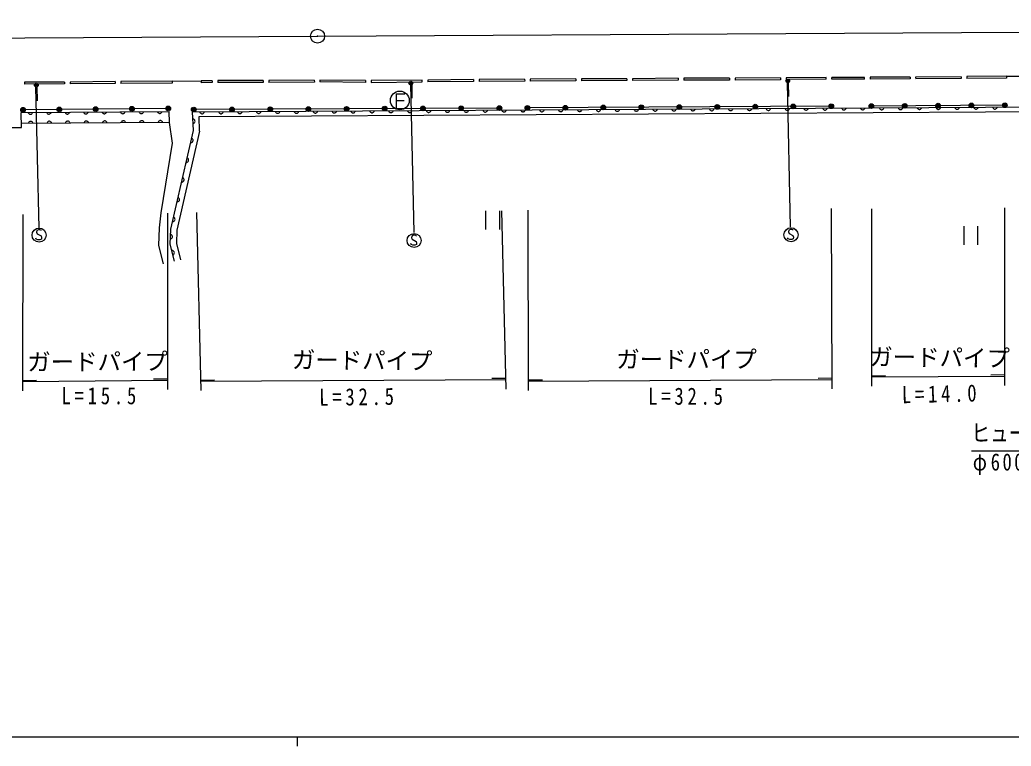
# Model space of a CAD drawing. Units: millimetres, scale not verified. Extents: x 40000 to 680000, y 20000 to 380000.
# Drawn here: x 138406 to 244241, y 204000 to 281581 of the extents above; entities that cross this region are included whole.
import ezdxf
from ezdxf.enums import TextEntityAlignment as Align

# ---------------------------------------------------------------- set-up
doc = ezdxf.new("R2010")
doc.units = ezdxf.units.MM
doc.header["$LTSCALE"] = 1000
doc.layers.add('M-BGD', color=7, linetype='Continuous', lineweight=25)
doc.layers.add('M-TTL-BAND', color=7, linetype='Continuous', lineweight=25)
doc.styles.add('ＭＳ ゴシック', font='')
doc.styles.get('ＭＳ ゴシック').set_extended_font_data('MS Gothic')

msp = doc.modelspace()

# ---------------------------------------------------------------- linework, layer by layer
at = {"layer": 'M-BGD'}
for p, q in [((186845, 275197), (181960, 275150)), ((186845, 275197), (186847, 274997)), ((192301, 275241), (187445, 275203)), ((187445, 275203), (187447, 275003)), ((192301, 275241), (192303, 275041)), ((197766, 275263), (192901, 275245)), ((192901, 275245), (192902, 275045)), ((197766, 275263), (197766, 275063)), ((203201, 275290), (198366, 275266)), ((198366, 275266), (198367, 275066)), ((203201, 275290), (203202, 275090)), ((208680, 275333), (203801, 275294)), ((203801, 275294), (203803, 275094)), ((208680, 275333), (208681, 275133)), ((214167, 275349), (209280, 275338)), ((209280, 275338), (209280, 275138)), ((214167, 275349), (214167, 275149)), ((219628, 275387), (214767, 275350)), ((214767, 275350), (214768, 275150)), ((219629, 275187), (214768, 275150)), ((219628, 275387), (219629, 275187)), ((224499, 275427), (220228, 275391)), ((220228, 275391), (220229, 275191)), ((224501, 275227), (220229, 275191)), ((224501, 275227), (224499, 275427)), ((228598, 275437), (225099, 275432)), ((225100, 275232), (225099, 275432)), ((228599, 275237), (225100, 275232)), ((228599, 275237), (228598, 275437)), ((233444, 275462), (229198, 275438)), ((229198, 275438), (229199, 275238)), ((233445, 275262), (229199, 275238)), ((233444, 275462), (233445, 275262)), ((238896, 275507), (234044, 275465)), ((234044, 275465), (234046, 275265)), ((238898, 275307), (234046, 275265)), ((238896, 275507), (238898, 275307)), ((243748, 275545), (239496, 275512)), ((239496, 275512), (239497, 275312)), ((243750, 275345), (239497, 275312)), ((243748, 275545), (253492, 275588)), ((243748, 275545), (243750, 275345)), ((143182, 274927), (138911, 274908)), ((138911, 274908), (138912, 274708)), ((143183, 274727), (138912, 274708)), ((140094, 274427), (140437, 259339)), ((140214, 274430), (140248, 272930)), ((143182, 274927), (143183, 274727)), ((148597, 274990), (143782, 274929)), ((143782, 274929), (143785, 274729)), ((148599, 274790), (143785, 274729)), ((148597, 274990), (148599, 274790)), ((154661, 275028), (149197, 274997)), ((149197, 274997), (149198, 274797)), ((154663, 274828), (149198, 274797)), ((154661, 275028), (157757, 275059)), ((154661, 275028), (154663, 274828)), ((158940, 275079), (157757, 275059)), ((157757, 275059), (157760, 274859)), ((158944, 274879), (157760, 274859)), ((158940, 275079), (158944, 274879)), ((164401, 275099), (159540, 275088)), ((159540, 275088), (159541, 274888)), ((164402, 274899), (159541, 274888)), ((164401, 275099), (164402, 274899)), ((169847, 275139), (165001, 275100)), ((165001, 275100), (165003, 274900)), ((169849, 274939), (165003, 274900)), ((169847, 275139), (169849, 274939)), ((170447, 275144), (170445, 274944)), ((175311, 274903), (170445, 274944)), ((175312, 275103), (170447, 275144)), ((175312, 275103), (175311, 274903)), ((181360, 275145), (175912, 275098)), ((175912, 275098), (175914, 274898)), ((175914, 274898), (181373, 274945)), ((180120, 274701), (180463, 258882)), ((180240, 274704), (180272, 273204)), ((181373, 274945), (181360, 275145)), ((181960, 275150), (181962, 274950)), ((186847, 274997), (181962, 274950)), ((192303, 275041), (187447, 275003)), ((197766, 275063), (192902, 275045)), ((203202, 275090), (198367, 275066)), ((208681, 275133), (203803, 275094)), ((214167, 275149), (209280, 275138)), ((220317, 274884), (220661, 259431)), ((220437, 274887), (220471, 273387)), ((178574, 273688), (178574, 272168)), ((178574, 273688), (179494, 273688)), ((154244, 272122), (138747, 271979)), ((189599, 272155), (156981, 271991)), ((178574, 272968), (179454, 272968)), ((225030, 272350), (192589, 272173)), ((243564, 272452), (229320, 272373)), ((138548, 271699), (154334, 271799)), ((154393, 270615), (138578, 270519)), ((225134, 242172), (225068, 261433)), ((243579, 242528), (243570, 261486)), ((138727, 260798), (138694, 241943)), ((154191, 242085), (154224, 260940)), ((157251, 261017), (157719, 241984)), ((188119, 261172), (188119, 259172)), ((189639, 259172), (189639, 261172)), ((190338, 242148), (189869, 261181)), ((192627, 261256), (192693, 241995)), ((229326, 261407), (229336, 242449)), ((239173, 259532), (239173, 257532)), ((240693, 257532), (240693, 259532)), ((229335, 243569), (230834, 243577)), ((229335, 243449), (243579, 243528)), ((243578, 243648), (242078, 243640)), ((138695, 243063), (140194, 243077)), ((138696, 242943), (154192, 243085)), ((154191, 243205), (152691, 243192)), ((157694, 243104), (159194, 243111)), ((157695, 242984), (190313, 243148)), ((190313, 243268), (188813, 243260)), ((192689, 243115), (194189, 243123)), ((192690, 242995), (225131, 243172)), ((225130, 243292), (223630, 243284))]:
    msp.add_line(p, q, dxfattribs=at)
for points in [[(70192, 279249), (170190, 279832), (270188, 280415), (370187, 280998), (470185, 281581)], [(154913, 255800), (154463, 257609), (154519, 259217), (156939, 269756), (156857, 271749), (277771, 272478)], [(197919, 271996), (197940, 271937), (197970, 271887), (198020, 271837), (198070, 271807), (198130, 271788), (198210, 271788), (198270, 271809), (198320, 271839), (198370, 271889), (198399, 271939), (198419, 271999)], [(199934, 272009), (199955, 271949), (199985, 271899), (200035, 271849), (200086, 271820), (200146, 271800), (200226, 271800), (200286, 271821), (200335, 271851), (200385, 271901), (200415, 271951), (200434, 272012)], [(201950, 272021), (201970, 271961), (202000, 271911), (202051, 271861), (202101, 271832), (202161, 271812), (202241, 271812), (202301, 271833), (202351, 271863), (202400, 271913), (202430, 271964), (202450, 272024)], [(203965, 272033), (203985, 271973), (204016, 271923), (204066, 271874), (204116, 271844), (204176, 271824), (204256, 271825), (204316, 271845), (204366, 271875), (204416, 271926), (204445, 271976), (204465, 272036)], [(205980, 272045), (206000, 271985), (206031, 271935), (206081, 271886), (206131, 271856), (206191, 271836), (206271, 271837), (206331, 271857), (206381, 271887), (206431, 271938), (206460, 271988), (206480, 272048)], [(207995, 272057), (208016, 271997), (208046, 271947), (208096, 271898), (208146, 271868), (208207, 271848), (208287, 271849), (208346, 271869), (208396, 271900), (208446, 271950), (208476, 272000), (208495, 272060)], [(210011, 272069), (210031, 272009), (210061, 271960), (210112, 271910), (210162, 271880), (210222, 271861), (210302, 271861), (210362, 271881), (210412, 271912), (210461, 271962), (210491, 272012), (210511, 272072)], [(212026, 272081), (212046, 272022), (212076, 271972), (212127, 271922), (212177, 271892), (212237, 271873), (212317, 271873), (212377, 271894), (212427, 271924), (212476, 271974), (212506, 272024), (212526, 272084)], [(214041, 272094), (214061, 272034), (214092, 271984), (214142, 271934), (214192, 271905), (214252, 271885), (214332, 271885), (214392, 271906), (214442, 271936), (214492, 271986), (214521, 272037), (214541, 272097)], [(216056, 272106), (216077, 272046), (216107, 271996), (216157, 271946), (216207, 271917), (216268, 271897), (216348, 271898), (216407, 271918), (216457, 271948), (216507, 271998), (216537, 272049), (216556, 272109)], [(218072, 272118), (218092, 272058), (218122, 272008), (218173, 271959), (218223, 271929), (218283, 271909), (218363, 271910), (218423, 271930), (218473, 271960), (218522, 272011), (218552, 272061), (218572, 272121)], [(220087, 272130), (220107, 272070), (220137, 272020), (220188, 271971), (220238, 271941), (220298, 271921), (220378, 271922), (220438, 271942), (220488, 271972), (220537, 272023), (220567, 272073), (220587, 272133)], [(222102, 272142), (222122, 272082), (222153, 272033), (222203, 271983), (222253, 271953), (222313, 271933), (222393, 271934), (222453, 271954), (222503, 271985), (222553, 272035), (222582, 272085), (222602, 272145)], [(224117, 272154), (224138, 272094), (224168, 272045), (224218, 271995), (224268, 271965), (224329, 271946), (224409, 271946), (224468, 271966), (224518, 271997), (224568, 272047), (224598, 272097), (224617, 272157)], [(226133, 272167), (226153, 272107), (226183, 272057), (226233, 272007), (226284, 271977), (226344, 271958), (226424, 271958), (226484, 271979), (226533, 272009), (226583, 272059), (226613, 272109), (226633, 272170)], [(228148, 272179), (228168, 272119), (228198, 272069), (228249, 272019), (228299, 271990), (228359, 271970), (228439, 271970), (228499, 271991), (228549, 272021), (228598, 272071), (228628, 272122), (228648, 272182)], [(230163, 272191), (230183, 272131), (230214, 272081), (230264, 272031), (230314, 272002), (230374, 271982), (230454, 271983), (230514, 272003), (230564, 272033), (230614, 272084), (230643, 272134), (230663, 272194)], [(232178, 272203), (232199, 272143), (232229, 272093), (232279, 272044), (232329, 272014), (232390, 271994), (232470, 271995), (232529, 272015), (232579, 272045), (232629, 272096), (232659, 272146), (232678, 272206)], [(234193, 272215), (234214, 272155), (234244, 272105), (234294, 272056), (234345, 272026), (234405, 272006), (234485, 272007), (234545, 272027), (234594, 272058), (234644, 272108), (234674, 272158), (234693, 272218)], [(236209, 272227), (236229, 272167), (236259, 272118), (236310, 272068), (236360, 272038), (236420, 272019), (236500, 272019), (236560, 272039), (236610, 272070), (236659, 272120), (236689, 272170), (236709, 272230)], [(238224, 272239), (238244, 272180), (238275, 272130), (238325, 272080), (238375, 272050), (238435, 272031), (238515, 272031), (238575, 272052), (238625, 272082), (238675, 272132), (238704, 272182), (238724, 272242)], [(240239, 272252), (240260, 272192), (240290, 272142), (240340, 272092), (240390, 272062), (240450, 272043), (240530, 272043), (240590, 272064), (240640, 272094), (240690, 272144), (240720, 272194), (240739, 272255)], [(242254, 272264), (242275, 272204), (242305, 272154), (242355, 272104), (242406, 272075), (242466, 272055), (242546, 272055), (242606, 272076), (242655, 272106), (242705, 272156), (242735, 272207), (242754, 272267)], [(136565, 271688), (136580, 270076), (138569, 270066), (138548, 271699)], [(139285, 271703), (139305, 271643), (139335, 271594), (139386, 271544), (139436, 271514), (139496, 271495), (139576, 271495), (139636, 271516), (139686, 271546), (139735, 271596), (139765, 271646), (139785, 271707)], [(141258, 271716), (141278, 271656), (141309, 271606), (141359, 271556), (141409, 271527), (141469, 271507), (141549, 271508), (141609, 271528), (141659, 271558), (141709, 271609), (141738, 271659), (141758, 271719)], [(143231, 271728), (143252, 271668), (143282, 271619), (143332, 271569), (143382, 271539), (143442, 271520), (143522, 271520), (143582, 271541), (143632, 271571), (143682, 271621), (143711, 271671), (143731, 271732)], [(145204, 271741), (145225, 271681), (145255, 271631), (145305, 271581), (145356, 271552), (145416, 271532), (145496, 271533), (145556, 271553), (145605, 271583), (145655, 271634), (145685, 271684), (145704, 271744)], [(147178, 271753), (147198, 271693), (147228, 271644), (147279, 271594), (147329, 271564), (147389, 271545), (147469, 271545), (147529, 271566), (147579, 271596), (147628, 271646), (147658, 271696), (147678, 271757)], [(149151, 271766), (149171, 271706), (149202, 271656), (149252, 271606), (149302, 271577), (149362, 271557), (149442, 271558), (149502, 271578), (149552, 271608), (149602, 271659), (149631, 271709), (149651, 271769)], [(151124, 271778), (151145, 271718), (151175, 271669), (151225, 271619), (151275, 271589), (151335, 271570), (151415, 271570), (151475, 271591), (151525, 271621), (151575, 271671), (151605, 271721), (151624, 271781)], [(153097, 271791), (153118, 271731), (153148, 271681), (153198, 271631), (153249, 271602), (153309, 271582), (153389, 271583), (153449, 271603), (153498, 271633), (153548, 271684), (153578, 271734), (153597, 271794)], [(153483, 260981), (154694, 268392), (154393, 270615), (154334, 271799)], [(156908, 270503), (156967, 270525), (157016, 270557), (157064, 270609), (157092, 270660), (157109, 270721), (157106, 270801), (157083, 270860), (157051, 270909), (156999, 270957), (156948, 270985), (156887, 271002)], [(157592, 269695), (157536, 271253), (277482, 271976)], [(157614, 271753), (157635, 271694), (157665, 271644), (157715, 271594), (157765, 271564), (157826, 271545), (157906, 271545), (157965, 271566), (158015, 271596), (158065, 271646), (158095, 271696), (158114, 271757)], [(159630, 271766), (159650, 271706), (159680, 271656), (159731, 271606), (159781, 271577), (159841, 271557), (159921, 271557), (159981, 271578), (160031, 271608), (160080, 271658), (160110, 271709), (160130, 271769)], [(161645, 271778), (161665, 271718), (161695, 271668), (161746, 271618), (161796, 271589), (161856, 271569), (161936, 271570), (161996, 271590), (162046, 271620), (162095, 271671), (162125, 271721), (162145, 271781)], [(163660, 271790), (163680, 271730), (163711, 271680), (163761, 271631), (163811, 271601), (163871, 271581), (163951, 271582), (164011, 271602), (164061, 271632), (164111, 271683), (164140, 271733), (164160, 271793)], [(165675, 271802), (165696, 271742), (165726, 271692), (165776, 271643), (165826, 271613), (165887, 271593), (165967, 271594), (166026, 271614), (166076, 271644), (166126, 271695), (166156, 271745), (166175, 271805)], [(167691, 271814), (167711, 271754), (167741, 271705), (167791, 271655), (167842, 271625), (167902, 271606), (167982, 271606), (168042, 271626), (168091, 271657), (168141, 271707), (168171, 271757), (168191, 271817)], [(169706, 271826), (169726, 271767), (169756, 271717), (169807, 271667), (169857, 271637), (169917, 271618), (169997, 271618), (170057, 271638), (170107, 271669), (170156, 271719), (170186, 271769), (170206, 271829)], [(171721, 271839), (171741, 271779), (171772, 271729), (171822, 271679), (171872, 271649), (171932, 271630), (172012, 271630), (172072, 271651), (172122, 271681), (172172, 271731), (172201, 271781), (172221, 271842)], [(173736, 271851), (173757, 271791), (173787, 271741), (173837, 271691), (173887, 271662), (173948, 271642), (174028, 271642), (174087, 271663), (174137, 271693), (174187, 271743), (174217, 271794), (174236, 271854)], [(175751, 271863), (175772, 271803), (175802, 271753), (175852, 271703), (175903, 271674), (175963, 271654), (176043, 271655), (176103, 271675), (176152, 271705), (176202, 271756), (176232, 271806), (176251, 271866)], [(177767, 271875), (177787, 271815), (177817, 271765), (177868, 271716), (177918, 271686), (177978, 271666), (178058, 271667), (178118, 271687), (178168, 271717), (178217, 271768), (178247, 271818), (178267, 271878)], [(179782, 271887), (179802, 271827), (179833, 271777), (179883, 271728), (179933, 271698), (179993, 271678), (180073, 271679), (180133, 271699), (180183, 271730), (180233, 271780), (180262, 271830), (180282, 271890)], [(181797, 271899), (181818, 271839), (181848, 271790), (181898, 271740), (181948, 271710), (182008, 271691), (182088, 271691), (182148, 271711), (182198, 271742), (182248, 271792), (182278, 271842), (182297, 271902)], [(183812, 271911), (183833, 271852), (183863, 271802), (183913, 271752), (183964, 271722), (184024, 271703), (184104, 271703), (184164, 271724), (184213, 271754), (184263, 271804), (184293, 271854), (184312, 271914)], [(185828, 271924), (185848, 271864), (185878, 271814), (185929, 271764), (185979, 271734), (186039, 271715), (186119, 271715), (186179, 271736), (186229, 271766), (186278, 271816), (186308, 271866), (186328, 271927)], [(187843, 271936), (187863, 271876), (187894, 271826), (187944, 271776), (187994, 271747), (188054, 271727), (188134, 271727), (188194, 271748), (188244, 271778), (188294, 271828), (188323, 271879), (188343, 271939)], [(189858, 271948), (189879, 271888), (189909, 271838), (189959, 271788), (190009, 271759), (190069, 271739), (190149, 271740), (190209, 271760), (190259, 271790), (190309, 271841), (190339, 271891), (190358, 271951)], [(191873, 271960), (191894, 271900), (191924, 271850), (191974, 271801), (192025, 271771), (192085, 271751), (192165, 271752), (192225, 271772), (192274, 271802), (192324, 271853), (192354, 271903), (192373, 271963)], [(193889, 271972), (193909, 271912), (193939, 271862), (193990, 271813), (194040, 271783), (194100, 271763), (194180, 271764), (194240, 271784), (194290, 271815), (194339, 271865), (194369, 271915), (194389, 271975)], [(195904, 271984), (195924, 271924), (195955, 271875), (196005, 271825), (196055, 271795), (196115, 271776), (196195, 271776), (196255, 271796), (196305, 271827), (196355, 271877), (196384, 271927), (196404, 271987)], [(251500, 271209), (250458, 235493), (239991, 235493)], [(139817, 270527), (139797, 270587), (139766, 270636), (139716, 270686), (139666, 270716), (139606, 270735), (139526, 270735), (139466, 270715), (139416, 270684), (139366, 270634), (139337, 270584), (139317, 270524)], [(141794, 270539), (141773, 270598), (141743, 270648), (141693, 270698), (141643, 270728), (141583, 270747), (141503, 270747), (141443, 270726), (141393, 270696), (141343, 270646), (141313, 270596), (141294, 270536)], [(143771, 270551), (143750, 270610), (143720, 270660), (143670, 270710), (143620, 270740), (143559, 270759), (143479, 270759), (143420, 270738), (143370, 270708), (143320, 270658), (143290, 270608), (143271, 270548)], [(145748, 270562), (145727, 270622), (145697, 270672), (145647, 270722), (145596, 270752), (145536, 270771), (145456, 270771), (145396, 270750), (145347, 270720), (145297, 270670), (145267, 270620), (145248, 270559)], [(147724, 270574), (147704, 270634), (147674, 270684), (147623, 270734), (147573, 270763), (147513, 270783), (147433, 270783), (147373, 270762), (147323, 270732), (147274, 270682), (147244, 270631), (147224, 270571)], [(149701, 270586), (149681, 270646), (149651, 270696), (149600, 270746), (149550, 270775), (149490, 270795), (149410, 270795), (149350, 270774), (149300, 270744), (149251, 270694), (149221, 270643), (149201, 270583)], [(151678, 270598), (151658, 270658), (151627, 270708), (151577, 270758), (151527, 270787), (151467, 270807), (151387, 270806), (151327, 270786), (151277, 270756), (151227, 270705), (151198, 270655), (151178, 270595)], [(153655, 270610), (153635, 270670), (153604, 270720), (153554, 270769), (153504, 270799), (153444, 270819), (153364, 270818), (153304, 270798), (153254, 270768), (153204, 270717), (153175, 270667), (153155, 270607)], [(157592, 269695), (155166, 259132), (155116, 257677), (155544, 255957)], [(156641, 268458), (156704, 268464), (156759, 268482), (156819, 268520), (156859, 268562), (156892, 268616), (156910, 268694), (156904, 268757), (156886, 268812), (156849, 268872), (156807, 268913), (156753, 268946)], [(156157, 266351), (156220, 266357), (156275, 266375), (156335, 266412), (156375, 266454), (156408, 266508), (156426, 266586), (156420, 266649), (156402, 266705), (156365, 266765), (156323, 266805), (156269, 266838)], [(155673, 264243), (155736, 264249), (155791, 264267), (155851, 264304), (155891, 264346), (155924, 264400), (155942, 264478), (155936, 264541), (155918, 264597), (155881, 264657), (155838, 264697), (155784, 264730)], [(155189, 262135), (155252, 262141), (155307, 262159), (155367, 262197), (155407, 262239), (155440, 262293), (155458, 262371), (155452, 262434), (155434, 262489), (155397, 262549), (155354, 262589), (155300, 262622)], [(153748, 255511), (153258, 257482), (153323, 259373), (153483, 260981)], [(154705, 260027), (154768, 260033), (154823, 260051), (154883, 260089), (154923, 260131), (154956, 260185), (154974, 260263), (154968, 260326), (154950, 260381), (154913, 260441), (154870, 260482), (154816, 260515)], [(140706, 259067), (140646, 259127), (140526, 259157), (140406, 259157), (140226, 259067), (140196, 258887), (140256, 258737), (140676, 258497), (140736, 258347), (140706, 258167), (140556, 258077), (140346, 258077), (140166, 258167), (140106, 258257)], [(154482, 258163), (154543, 258181), (154594, 258209), (154645, 258258), (154677, 258306), (154699, 258366), (154702, 258446), (154684, 258506), (154656, 258557), (154608, 258609), (154559, 258641), (154499, 258663)], [(180738, 258490), (180678, 258550), (180558, 258580), (180438, 258580), (180258, 258490), (180228, 258310), (180288, 258160), (180708, 257920), (180768, 257770), (180738, 257590), (180588, 257500), (180378, 257500), (180198, 257590), (180138, 257680)], [(220978, 259102), (220918, 259162), (220798, 259192), (220678, 259192), (220498, 259102), (220468, 258922), (220528, 258772), (220948, 258532), (221008, 258382), (220978, 258202), (220828, 258112), (220618, 258112), (220438, 258202), (220378, 258292)], [(154748, 256462), (154802, 256496), (154843, 256537), (154879, 256598), (154896, 256653), (154901, 256717), (154882, 256794), (154848, 256848), (154807, 256889), (154746, 256925), (154691, 256942), (154628, 256947)]]:
    msp.add_lwpolyline(points, dxfattribs=at)
for centre, radius in [((170190, 279832), 750), ((170190, 279832), 30), ((220391, 275055), 200), ((220391, 275055), 120), ((140168, 274602), 200), ((140168, 274602), 120), ((140168, 274602), 40), ((180150, 274815), 200), ((180150, 274815), 120), ((180150, 274815), 40), ((220391, 275055), 40), ((178974, 272968), 1000), ((138747, 271979), 250), ((138747, 271979), 220), ((138747, 271979), 190), ((138747, 271979), 160), ((138747, 271979), 130), ((138747, 271979), 100), ((138747, 271979), 70), ((138747, 271979), 40), ((142621, 272015), 250), ((142621, 272015), 220), ((142621, 272015), 190), ((142621, 272015), 160), ((142621, 272015), 130), ((142621, 272015), 100), ((142621, 272015), 70), ((142621, 272015), 40), ((142621, 272015), 10), ((146496, 272051), 250), ((146496, 272051), 220), ((146496, 272051), 190), ((146496, 272051), 160), ((146496, 272051), 130), ((146496, 272051), 100), ((146496, 272051), 70), ((146496, 272051), 40), ((146496, 272051), 10), ((150370, 272086), 250), ((150370, 272086), 220), ((150370, 272086), 190), ((150370, 272086), 160), ((150370, 272086), 130), ((150370, 272086), 100), ((150370, 272086), 70), ((150370, 272086), 40), ((150370, 272086), 10), ((154244, 272122), 250), ((154244, 272122), 220), ((154244, 272122), 190), ((154244, 272122), 160), ((154244, 272122), 130), ((154244, 272122), 100), ((154244, 272122), 70), ((154244, 272122), 40), ((154244, 272122), 10), ((156981, 271991), 250), ((156981, 271991), 220), ((156981, 271991), 190), ((156981, 271991), 160), ((156981, 271991), 130), ((156981, 271991), 100), ((156981, 271991), 70), ((156981, 271991), 40), ((156981, 271991), 10), ((161058, 272011), 250), ((161058, 272011), 220), ((161058, 272011), 190), ((161058, 272011), 160), ((161058, 272011), 130), ((161058, 272011), 100), ((161058, 272011), 70), ((161058, 272011), 40), ((161058, 272011), 10), ((165135, 272032), 250), ((165135, 272032), 220), ((165135, 272032), 190), ((165135, 272032), 160), ((165135, 272032), 130), ((165135, 272032), 100), ((165135, 272032), 70), ((165135, 272032), 40), ((165135, 272032), 10), ((169212, 272052), 250), ((169212, 272052), 220), ((169212, 272052), 190), ((169212, 272052), 160), ((169212, 272052), 130), ((169212, 272052), 100), ((169212, 272052), 70), ((169212, 272052), 40), ((169212, 272052), 10), ((173290, 272073), 250), ((173290, 272073), 220), ((173290, 272073), 190), ((173290, 272073), 160), ((173290, 272073), 130), ((173290, 272073), 100), ((173290, 272073), 70), ((173290, 272073), 40), ((173290, 272073), 10), ((177367, 272093), 250), ((177367, 272093), 220), ((177367, 272093), 190), ((177367, 272093), 160), ((177367, 272093), 130), ((177367, 272093), 100), ((177367, 272093), 70), ((177367, 272093), 40), ((177367, 272093), 10), ((181444, 272114), 250), ((181444, 272114), 220), ((181444, 272114), 190), ((181444, 272114), 160), ((181444, 272114), 130), ((181444, 272114), 100), ((181444, 272114), 70), ((181444, 272114), 40), ((181444, 272114), 10), ((185522, 272134), 250), ((185522, 272134), 220), ((185522, 272134), 190), ((185522, 272134), 160), ((185522, 272134), 130), ((185522, 272134), 100), ((185522, 272134), 70), ((185522, 272134), 40), ((185522, 272134), 10), ((189599, 272155), 250), ((189599, 272155), 220), ((189599, 272155), 190), ((189599, 272155), 160), ((189599, 272155), 130), ((189599, 272155), 100), ((189599, 272155), 70), ((189599, 272155), 40), ((189599, 272155), 10), ((192589, 272173), 250), ((192589, 272173), 220), ((192589, 272173), 190), ((192589, 272173), 160), ((192589, 272173), 130), ((192589, 272173), 100), ((192589, 272173), 70), ((192589, 272173), 40), ((192589, 272173), 10), ((196644, 272195), 250), ((196644, 272195), 220), ((196644, 272195), 190), ((196644, 272195), 160), ((196644, 272195), 130), ((196644, 272195), 100), ((196644, 272195), 70), ((196644, 272195), 40), ((196644, 272195), 10), ((200699, 272218), 250), ((200699, 272218), 220), ((200699, 272218), 190), ((200699, 272218), 160), ((200699, 272218), 130), ((200699, 272218), 100), ((200699, 272218), 70), ((200699, 272218), 40), ((200699, 272218), 10), ((204755, 272240), 250), ((204755, 272240), 220), ((204755, 272240), 190), ((204755, 272240), 160), ((204755, 272240), 130), ((204755, 272240), 100), ((204755, 272240), 70), ((204755, 272240), 40), ((204755, 272240), 10), ((208810, 272262), 250), ((208810, 272262), 220), ((208810, 272262), 190), ((208810, 272262), 160), ((208810, 272262), 130), ((208810, 272262), 100), ((208810, 272262), 70), ((208810, 272262), 40), ((208810, 272262), 10), ((212865, 272284), 250), ((212865, 272284), 220), ((212865, 272284), 190), ((212865, 272284), 160), ((212865, 272284), 130), ((212865, 272284), 100), ((212865, 272284), 70), ((212865, 272284), 40), ((212865, 272284), 10), ((216920, 272306), 250), ((216920, 272306), 220), ((216920, 272306), 190), ((216920, 272306), 160), ((216920, 272306), 130), ((216920, 272306), 100), ((216920, 272306), 70), ((216920, 272306), 40), ((216920, 272306), 10), ((220975, 272328), 250), ((220975, 272328), 220), ((220975, 272328), 190), ((220975, 272328), 160), ((220975, 272328), 130), ((220975, 272328), 100), ((220975, 272328), 70), ((220975, 272328), 40), ((220975, 272328), 10), ((225030, 272350), 250), ((225030, 272350), 220), ((225030, 272350), 190), ((225030, 272350), 160), ((225030, 272350), 130), ((225030, 272350), 100), ((225030, 272350), 70), ((225030, 272350), 40), ((225030, 272350), 10), ((229320, 272373), 250), ((229320, 272373), 220), ((229320, 272373), 190), ((229320, 272373), 160), ((229320, 272373), 130), ((229320, 272373), 100), ((229320, 272373), 70), ((229320, 272373), 40), ((229320, 272373), 10), ((232881, 272393), 250), ((232881, 272393), 220), ((232881, 272393), 190), ((232881, 272393), 160), ((232881, 272393), 130), ((232881, 272393), 100), ((232881, 272393), 70), ((232881, 272393), 40), ((232881, 272393), 10), ((236442, 272412), 250), ((236442, 272412), 220), ((236442, 272412), 190), ((236442, 272412), 160), ((236442, 272412), 130), ((236442, 272412), 100), ((236442, 272412), 70), ((236442, 272412), 40), ((236442, 272412), 10), ((240003, 272432), 250), ((240003, 272432), 220), ((240003, 272432), 190), ((240003, 272432), 160), ((240003, 272432), 130), ((240003, 272432), 100), ((240003, 272432), 70), ((240003, 272432), 40), ((240003, 272432), 10), ((243564, 272452), 250), ((243564, 272452), 220), ((243564, 272452), 190), ((243564, 272452), 160), ((243564, 272452), 130), ((243564, 272452), 100), ((243564, 272452), 70), ((243564, 272452), 40), ((243564, 272452), 10), ((138747, 271979), 10), ((140466, 258587), 750), ((220738, 258622), 750), ((180498, 258010), 750)]:
    msp.add_circle(centre, radius, dxfattribs=at)
at = {"layer": 'M-TTL-BAND'}
for p, q in [((40000, 205000), (579000, 205000)), ((168000, 205000), (168000, 204000))]:
    msp.add_line(p, q, dxfattribs=at)

# ---------------------------------------------------------------- texts
at = {"layer": 'M-BGD', "style": 'ＭＳ ゴシック'}
for rotation, p in [(359.4, (229084, 244127)), (0.3, (139210, 243562)), (359.4, (167438, 243821))]:
    msp.add_text('ガードパイプ', height=1833, rotation=rotation, dxfattribs=at).set_placement(p, align=Align.BOTTOM_LEFT)
msp.add_text('ガードパイプ', height=1833, dxfattribs=at).set_placement((202083, 243857), align=Align.BOTTOM_LEFT)
at = {"layer": 'M-BGD', "style": 'ＭＳ ゴシック', "width": 0.8}
msp.add_text('ヒューム管', height=1833, dxfattribs=at).set_placement((239991, 235993), align=Align.BOTTOM_LEFT)
at = {"layer": 'M-BGD', "char_height": 1833, "attachment_point": 7, "style": 'ＭＳ ゴシック'}
for s, insert, rotation in [('\\T1.4;\\W0.8;L=14.0', (232593, 240595), 1.4), ('\\T1.4;\\W0.8;L=32.5', (170383, 240322), 0.8)]:
    msp.add_mtext(s, dxfattribs=dict(at, insert=insert, rotation=rotation))
for s, insert in [('\\T1.4;\\W0.8;L=15.5', (142859, 240491)), ('\\T1.4;\\W0.8;L=32.5', (205494, 240439)), ('\\T1.26;\\W0.8;φ600\u3000L=16.0', (240143, 232947))]:
    msp.add_mtext(s, dxfattribs=dict(at, insert=insert))

doc.saveas('drawing.dxf')
